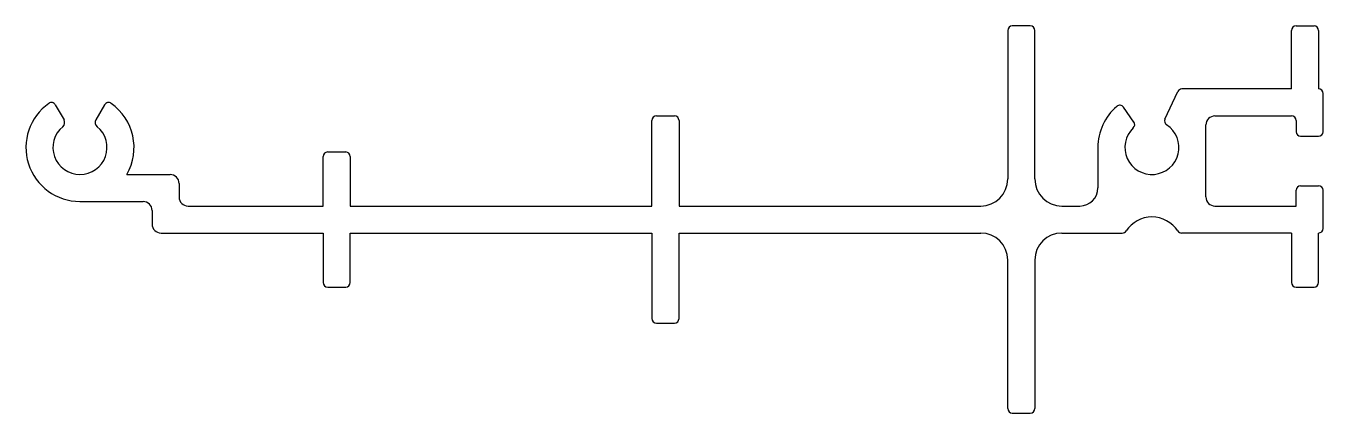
# Model space of a CAD drawing. Extents: x 1766.6 to 1838.6, y 2009.6 to 2031.1.
import ezdxf

# ---------------------------------------------------------------- set-up
doc = ezdxf.new("R2010")
doc.units = 0
doc.layers.get('0').update_dxf_attribs({"linetype": 'CONTINUOUS'})

msp = doc.modelspace()

# ---------------------------------------------------------------- linework, layer by layer
for p, q in [((1821.122, 2030.825), (1821.122, 2022.575)), ((1822.372, 2031.075), (1821.372, 2031.075)), ((1822.622, 2022.575), (1822.622, 2030.825)), ((1836.872, 2027.575), (1836.872, 2030.825)), ((1837.122, 2031.075), (1838.122, 2031.075)), ((1838.372, 2030.825), (1838.372, 2027.575)), ((1836.872, 2027.575), (1830.782, 2027.575)), ((1829.848, 2025.898), (1830.555, 2027.43)), ((1838.622, 2025.2), (1838.622, 2027.325)), ((1768.253, 2026.697), (1768.735, 2025.862)), ((1770.991, 2026.697), (1770.51, 2025.862)), ((1828.123, 2025.74), (1827.543, 2026.563)), ((1801.372, 2021.075), (1801.372, 2025.825)), ((1801.622, 2026.075), (1802.622, 2026.075)), ((1802.872, 2025.825), (1802.872, 2021.075)), ((1832.122, 2021.575), (1832.122, 2025.575)), ((1832.622, 2026.075), (1836.872, 2026.075)), ((1837.122, 2025.825), (1837.122, 2025.2)), ((1837.372, 2024.95), (1838.372, 2024.95)), ((1783.372, 2024.075), (1784.372, 2024.075)), ((1826.122, 2024.325), (1826.122, 2022.075)), ((1783.122, 2021.075), (1783.122, 2023.825)), ((1784.622, 2023.825), (1784.622, 2021.075)), ((1772.22, 2022.825), (1774.622, 2022.825)), ((1775.122, 2022.325), (1775.122, 2021.575)), ((1837.122, 2021.075), (1837.122, 2021.95)), ((1837.372, 2022.2), (1838.372, 2022.2)), ((1838.622, 2019.825), (1838.622, 2021.95)), ((1769.622, 2021.325), (1773.122, 2021.325)), ((1775.622, 2021.075), (1783.122, 2021.075)), ((1784.622, 2021.075), (1801.372, 2021.075)), ((1802.872, 2021.075), (1819.622, 2021.075)), ((1824.122, 2021.075), (1825.122, 2021.075)), ((1832.622, 2021.075), (1837.122, 2021.075)), ((1773.622, 2020.825), (1773.622, 2020.075)), ((1774.122, 2019.575), (1783.122, 2019.575)), ((1783.122, 2019.575), (1783.122, 2016.825)), ((1784.622, 2016.825), (1784.622, 2019.575)), ((1784.622, 2019.575), (1801.372, 2019.575)), ((1801.372, 2019.575), (1801.372, 2014.825)), ((1802.872, 2014.825), (1802.872, 2019.575)), ((1802.872, 2019.575), (1819.622, 2019.575)), ((1824.122, 2019.575), (1827.48, 2019.575)), ((1836.872, 2019.575), (1830.764, 2019.575)), ((1836.872, 2019.575), (1836.872, 2016.825)), ((1838.372, 2016.825), (1838.372, 2019.575)), ((1821.122, 2009.825), (1821.122, 2018.075)), ((1822.622, 2018.075), (1822.622, 2009.825)), ((1783.372, 2016.575), (1784.372, 2016.575)), ((1837.122, 2016.575), (1838.122, 2016.575)), ((1801.622, 2014.575), (1802.622, 2014.575)), ((1821.372, 2009.575), (1822.372, 2009.575))]:
    msp.add_line(p, q)
for centre, radius, start, end in [((1821.372, 2030.825), 0.25, 90, 180), ((1822.372, 2030.825), 0.25, 0, 90), ((1837.122, 2030.825), 0.25, 90, 180), ((1838.122, 2030.825), 0.25, 0, 90), ((1830.782, 2027.325), 0.25, 90, 155.22486), ((1838.372, 2027.325), 0.25, 0, 90), ((1768.036, 2026.572), 0.25, 30, 125.21591), ((1771.208, 2026.572), 0.25, 54.78409, 150), ((1769.622, 2024.325), 3, 125.21591, 270), ((1769.622, 2024.325), 3, 330, 54.78409), ((1829.122, 2024.325), 3, 130.44077, 180), ((1827.338, 2026.418), 0.25, 35.22486, 130.44077), ((1769.622, 2024.325), 1.5, 129.59407, 50.40593), ((1768.475, 2025.712), 0.3, 309.59407, 30), ((1770.769, 2025.712), 0.3, 150, 230.40593), ((1801.622, 2025.825), 0.25, 90, 180), ((1802.622, 2025.825), 0.25, 0, 90), ((1829.122, 2024.325), 1.5, 133.43807, 57.01165), ((1827.919, 2025.596), 0.25, 313.43807, 35.22486), ((1830.075, 2025.793), 0.25, 155.22486, 237.01165), ((1832.622, 2025.575), 0.5, 90, 180), ((1836.872, 2025.825), 0.25, 0, 90), ((1837.372, 2025.2), 0.25, 180, 270), ((1838.372, 2025.2), 0.25, 270, 0), ((1783.372, 2023.825), 0.25, 90, 180), ((1784.372, 2023.825), 0.25, 0, 90), ((1774.622, 2022.325), 0.5, 0, 90), ((1819.622, 2022.575), 1.5, 270, 0), ((1824.122, 2022.575), 1.5, 180, 270), ((1825.122, 2022.075), 1, 270, 360), ((1837.372, 2021.95), 0.25, 90, 180), ((1838.372, 2021.95), 0.25, 0, 90), ((1773.122, 2020.825), 0.5, 0, 90), ((1775.622, 2021.575), 0.5, 180, 270), ((1832.622, 2021.575), 0.5, 180, 270), ((1829.122, 2018.758), 1.708, 33.02, 146.98), ((1774.122, 2020.075), 0.5, 180, 270), ((1827.48, 2019.825), 0.25, 270, 326.98), ((1830.764, 2019.825), 0.25, 213.02, 270), ((1838.372, 2019.825), 0.25, 270, 360), ((1819.622, 2018.075), 1.5, 0, 90), ((1824.122, 2018.075), 1.5, 90, 180), ((1783.372, 2016.825), 0.25, 180, 270), ((1784.372, 2016.825), 0.25, 270, 360), ((1837.122, 2016.825), 0.25, 180, 270), ((1838.122, 2016.825), 0.25, 270, 360), ((1801.622, 2014.825), 0.25, 180, 270), ((1802.622, 2014.825), 0.25, 270, 0), ((1821.372, 2009.825), 0.25, 180, 270), ((1822.372, 2009.825), 0.25, 270, 0)]:
    msp.add_arc(centre, radius, start, end)

doc.saveas('drawing.dxf')
